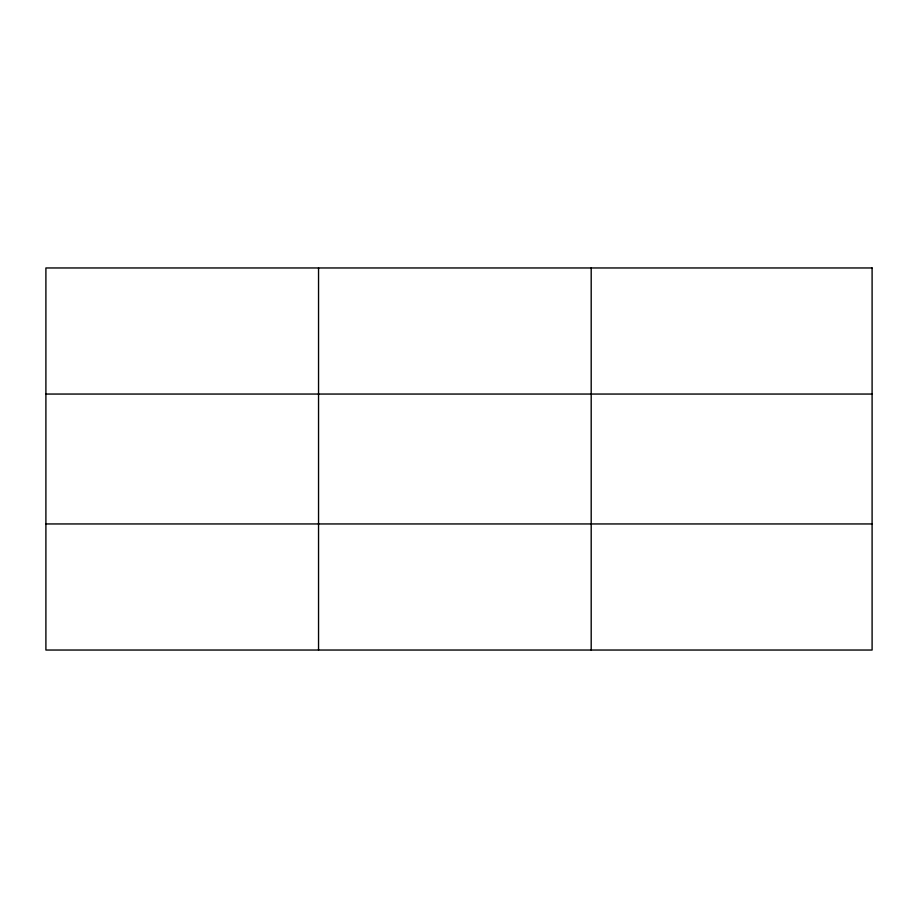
<?xml version="1.0" encoding="UTF-8"?>
<svg xmlns="http://www.w3.org/2000/svg" width="918" height="918" viewBox="0 0 918 918"><rect width="100%" height="100%" fill="white"/><g stroke="black" fill="none" stroke-linecap="round" stroke-linejoin="round"><path stroke-width="1.38" d="M318.546 267.964L318.546 650.036M591.192 267.964L591.192 650.036M45.9 394.051L872.1 394.051M45.9 523.948L872.1 523.948M872.1 267.964L872.1 650.036L45.9 650.036L45.9 267.964L872.1 267.964"/></g></svg>
